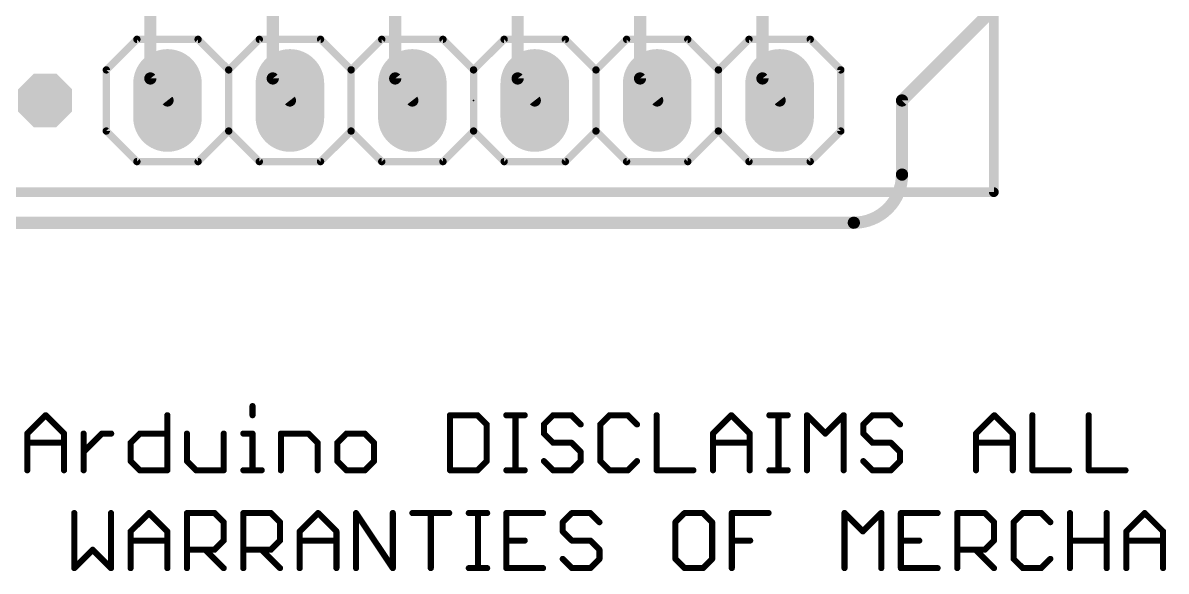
# Model space of a CAD drawing. Extents: x -20 to 130, y -23 to 56.
# Drawn here: x 47.8 to 71.52, y -7.24 to 4.15 of the extents above; entities that cross this region are included whole.
import ezdxf

# ---------------------------------------------------------------- set-up
doc = ezdxf.new("R2010")
doc.units = 0
for name, color, linetype in [('1', 22, 'CONTINUOUS'), ('16', 175, 'CONTINUOUS'), ('17', 82, 'CONTINUOUS'), ('18', 2, 'CONTINUOUS'), ('20', 7, 'CONTINUOUS'), ('21', 253, 'CONTINUOUS'), ('23', 7, 'CONTINUOUS')]:
    doc.layers.add(name, color=color, linetype=linetype)

# ---------------------------------------------------------------- blocks, each defined once
blk = doc.blocks.new('LONGP50')
at = {"const_width": 1}
blk.add_lwpolyline([(-0.25, 0), (0.25, 0)], dxfattribs=at)
at = {"const_width": 0.5}
for points in [[(-0.25, 0.25, 1), (-0.25, -0.25)], [(0.25, -0.25, 1), (0.25, 0.25)]]:
    blk.add_lwpolyline(points, format="xyb", dxfattribs=at)
blk = doc.blocks.new('OCTAGONV')
at = {"const_width": 0.5}
blk.add_lwpolyline([(-0.25, -0.1036), (-0.25, 0.1036), (-0.1036, 0.25), (0.1036, 0.25), (0.25, 0.1036), (0.25, -0.1036), (0.1036, -0.25), (-0.1036, -0.25), (-0.25, -0.1036), (-0.25, 0.1036)], dxfattribs=at)

msp = doc.modelspace()

# ---------------------------------------------------------------- linework, layer by layer
at = {"layer": '1'}
for points, const_width in [([(67.945, 52.705), (67.945, 0.635)], 0.2032), ([(50.4444, 2.9972), (50.4444, 12.1666)], 0.254), ([(52.9844, 2.9972), (52.9844, 12.1666)], 0.254), ([(55.5244, 2.9972), (55.5244, 12.1666)], 0.254), ([(58.0644, 2.9972), (58.0644, 12.1666)], 0.254), ([(60.6044, 12.1666), (60.6044, 2.9972)], 0.254), ([(63.1444, 6.4516), (63.1444, 2.9972)], 0.254), ([(50.4444, 2.9972), (50.8, 2.54)], 0.254), ([(52.9844, 2.9972), (53.34, 2.54)], 0.254), ([(55.5244, 2.9972), (55.88, 2.54)], 0.254), ([(58.0644, 2.9972), (58.42, 2.54)], 0.254), ([(60.6044, 2.9972), (60.96, 2.54)], 0.254), ([(63.1444, 2.9972), (63.5, 2.54)], 0.254), ([(67.945, 0.635), (0.635, 0.635)], 0.2032), ([(52.5638, -3.8089), (52.5638, -3.9995)], 0.127), ([(47.8904, -4.3809), (48.2717, -3.9995)], 0.127), ([(48.2717, -3.9995), (48.6531, -4.3809)], 0.127), ([(50.797, -3.9995), (50.797, -5.1435)], 0.127), ([(56.6609, -3.9995), (56.6609, -5.1435)], 0.127), ([(57.2329, -3.9995), (56.6609, -3.9995)], 0.127), ([(57.4235, -4.1902), (57.2329, -3.9995)], 0.127), ([(57.8303, -3.9995), (58.2116, -3.9995)], 0.127), ([(58.0209, -5.1435), (58.0209, -3.9995)], 0.127), ([(58.8005, -3.9995), (58.6099, -4.1902)], 0.127), ([(59.1819, -3.9995), (58.8005, -3.9995)], 0.127), ([(59.3725, -4.1902), (59.1819, -3.9995)], 0.127), ([(59.9699, -3.9995), (59.7793, -4.1902)], 0.127), ([(60.3513, -3.9995), (59.9699, -3.9995)], 0.127), ([(60.5419, -4.1902), (60.3513, -3.9995)], 0.127), ([(60.9487, -3.9995), (60.9487, -5.1435)], 0.127), ([(62.1181, -4.3809), (62.4994, -3.9995)], 0.127), ([(62.4994, -3.9995), (62.8807, -4.3809)], 0.127), ([(63.2875, -3.9995), (63.6688, -3.9995)], 0.127), ([(63.4781, -5.1435), (63.4781, -3.9995)], 0.127), ([(64.0671, -5.1435), (64.0671, -3.9995)], 0.127), ([(64.0671, -3.9995), (64.4484, -4.3809)], 0.127), ([(64.4484, -4.3809), (64.8297, -3.9995)], 0.127), ([(64.8297, -3.9995), (64.8297, -5.1435)], 0.127), ([(65.4271, -3.9995), (65.2365, -4.1902)], 0.127), ([(65.8084, -3.9995), (65.4271, -3.9995)], 0.127), ([(65.9991, -4.1902), (65.8084, -3.9995)], 0.127), ([(67.5753, -4.3809), (67.9566, -3.9995)], 0.127), ([(67.9566, -3.9995), (68.3379, -4.3809)], 0.127), ([(68.7447, -3.9995), (68.7447, -5.1435)], 0.127), ([(69.914, -3.9995), (69.914, -5.1435)], 0.127), ([(57.4235, -4.9528), (57.4235, -4.1902)], 0.127), ([(58.6099, -4.1902), (58.6099, -4.3809)], 0.127), ([(59.7793, -4.1902), (59.7793, -4.9528)], 0.127), ([(65.2365, -4.1902), (65.2365, -4.3809)], 0.127), ([(47.8904, -5.1435), (47.8904, -4.3809)], 0.127), ([(48.6531, -4.3809), (48.6531, -5.1435)], 0.127), ([(49.0598, -5.1435), (49.0598, -4.3809)], 0.127), ([(49.0598, -4.7622), (49.4411, -4.3809)], 0.127), ([(49.4411, -4.3809), (49.6318, -4.3809)], 0.127), ([(50.0343, -4.5715), (50.225, -4.3809)], 0.127), ([(50.225, -4.3809), (50.797, -4.3809)], 0.127), ([(51.2037, -4.3809), (51.2037, -4.9528)], 0.127), ([(51.9664, -5.1435), (51.9664, -4.3809)], 0.127), ([(52.3731, -4.3809), (52.5638, -4.3809)], 0.127), ([(52.5638, -4.3809), (52.5638, -5.1435)], 0.127), ([(53.1527, -5.1435), (53.1527, -4.3809)], 0.127), ([(53.1527, -4.3809), (53.7247, -4.3809)], 0.127), ([(53.7247, -4.3809), (53.9153, -4.5715)], 0.127), ([(54.5128, -4.3809), (54.3221, -4.5715)], 0.127), ([(54.8941, -4.3809), (54.5128, -4.3809)], 0.127), ([(55.0847, -4.5715), (54.8941, -4.3809)], 0.127), ([(58.6099, -4.3809), (58.8005, -4.5715)], 0.127), ([(62.1181, -5.1435), (62.1181, -4.3809)], 0.127), ([(62.8807, -4.3809), (62.8807, -5.1435)], 0.127), ([(65.2365, -4.3809), (65.4271, -4.5715)], 0.127), ([(67.5753, -5.1435), (67.5753, -4.3809)], 0.127), ([(68.3379, -4.3809), (68.3379, -5.1435)], 0.127), ([(47.8904, -4.5715), (48.6531, -4.5715)], 0.127), ([(50.0343, -4.9528), (50.0343, -4.5715)], 0.127), ([(53.9153, -4.5715), (53.9153, -5.1435)], 0.127), ([(54.3221, -4.5715), (54.3221, -4.9528)], 0.127), ([(55.0847, -4.9528), (55.0847, -4.5715)], 0.127), ([(58.8005, -4.5715), (59.1819, -4.5715)], 0.127), ([(59.1819, -4.5715), (59.3725, -4.7622)], 0.127), ([(59.3725, -4.7622), (59.3725, -4.9528)], 0.127), ([(62.1181, -4.5715), (62.8807, -4.5715)], 0.127), ([(65.4271, -4.5715), (65.8084, -4.5715)], 0.127), ([(65.8084, -4.5715), (65.9991, -4.7622)], 0.127), ([(65.9991, -4.7622), (65.9991, -4.9528)], 0.127), ([(67.5753, -4.5715), (68.3379, -4.5715)], 0.127), ([(50.225, -5.1435), (50.0343, -4.9528)], 0.127), ([(51.2037, -4.9528), (51.3944, -5.1435)], 0.127), ([(54.3221, -4.9528), (54.5128, -5.1435)], 0.127), ([(54.8941, -5.1435), (55.0847, -4.9528)], 0.127), ([(57.2329, -5.1435), (57.4235, -4.9528)], 0.127), ([(58.8005, -5.1435), (58.6099, -4.9528)], 0.127), ([(59.3725, -4.9528), (59.1819, -5.1435)], 0.127), ([(59.7793, -4.9528), (59.9699, -5.1435)], 0.127), ([(60.3513, -5.1435), (60.5419, -4.9528)], 0.127), ([(65.4271, -5.1435), (65.2365, -4.9528)], 0.127), ([(65.9991, -4.9528), (65.8084, -5.1435)], 0.127), ([(50.797, -5.1435), (50.225, -5.1435)], 0.127), ([(51.3944, -5.1435), (51.9664, -5.1435)], 0.127), ([(52.3731, -5.1435), (52.7544, -5.1435)], 0.127), ([(54.5128, -5.1435), (54.8941, -5.1435)], 0.127), ([(56.6609, -5.1435), (57.2329, -5.1435)], 0.127), ([(57.8303, -5.1435), (58.2116, -5.1435)], 0.127), ([(59.1819, -5.1435), (58.8005, -5.1435)], 0.127), ([(59.9699, -5.1435), (60.3513, -5.1435)], 0.127), ([(60.9487, -5.1435), (61.7113, -5.1435)], 0.127), ([(63.2875, -5.1435), (63.6688, -5.1435)], 0.127), ([(65.8084, -5.1435), (65.4271, -5.1435)], 0.127), ([(68.7447, -5.1435), (69.5073, -5.1435)], 0.127), ([(69.914, -5.1435), (70.6767, -5.1435)], 0.127), ([(48.8649, -6.0315), (48.8649, -7.1755)], 0.127), ([(49.6276, -7.1755), (49.6276, -6.0315)], 0.127), ([(50.0343, -6.4129), (50.4156, -6.0315)], 0.127), ([(50.4156, -6.0315), (50.797, -6.4129)], 0.127), ([(51.2037, -7.1755), (51.2037, -6.0315)], 0.127), ([(51.2037, -6.0315), (51.7757, -6.0315)], 0.127), ([(51.7757, -6.0315), (51.9664, -6.2222)], 0.127), ([(51.9664, -6.2222), (51.9664, -6.6035)], 0.127), ([(52.3731, -7.1755), (52.3731, -6.0315)], 0.127), ([(52.3731, -6.0315), (52.9451, -6.0315)], 0.127), ([(52.9451, -6.0315), (53.1357, -6.2222)], 0.127), ([(53.1357, -6.2222), (53.1357, -6.6035)], 0.127), ([(53.5425, -6.4129), (53.9238, -6.0315)], 0.127), ([(53.9238, -6.0315), (54.3051, -6.4129)], 0.127), ([(54.7119, -7.1755), (54.7119, -6.0315)], 0.127), ([(54.7119, -6.0315), (55.4745, -7.1755)], 0.127), ([(55.4745, -7.1755), (55.4745, -6.0315)], 0.127), ([(55.8813, -6.0315), (56.6439, -6.0315)], 0.127), ([(56.2626, -7.1755), (56.2626, -6.0315)], 0.127), ([(57.0507, -6.0315), (57.432, -6.0315)], 0.127), ([(57.2413, -7.1755), (57.2413, -6.0315)], 0.127), ([(58.5929, -6.0315), (57.8303, -6.0315)], 0.127), ([(57.8303, -6.0315), (57.8303, -7.1755)], 0.127), ([(59.1903, -6.0315), (58.9997, -6.2222)], 0.127), ([(58.9997, -6.2222), (58.9997, -6.4129)], 0.127), ([(59.5717, -6.0315), (59.1903, -6.0315)], 0.127), ([(59.7623, -6.2222), (59.5717, -6.0315)], 0.127), ([(61.5291, -6.0315), (61.3385, -6.2222)], 0.127), ([(61.3385, -6.2222), (61.3385, -6.9848)], 0.127), ([(61.9105, -6.0315), (61.5291, -6.0315)], 0.127), ([(62.1011, -6.2222), (61.9105, -6.0315)], 0.127), ([(62.1011, -6.9848), (62.1011, -6.2222)], 0.127), ([(62.5079, -7.1755), (62.5079, -6.0315)], 0.127), ([(62.5079, -6.0315), (63.2705, -6.0315)], 0.127), ([(64.8467, -7.1755), (64.8467, -6.0315)], 0.127), ([(64.8467, -6.0315), (65.228, -6.4129)], 0.127), ([(65.228, -6.4129), (65.6093, -6.0315)], 0.127), ([(65.6093, -6.0315), (65.6093, -7.1755)], 0.127), ([(66.7787, -6.0315), (66.0161, -6.0315)], 0.127), ([(66.0161, -6.0315), (66.0161, -7.1755)], 0.127), ([(67.1855, -7.1755), (67.1855, -6.0315)], 0.127), ([(67.1855, -6.0315), (67.7574, -6.0315)], 0.127), ([(67.7574, -6.0315), (67.9481, -6.2222)], 0.127), ([(67.9481, -6.2222), (67.9481, -6.6035)], 0.127), ([(68.5455, -6.0315), (68.3549, -6.2222)], 0.127), ([(68.3549, -6.2222), (68.3549, -6.9848)], 0.127), ([(68.9268, -6.0315), (68.5455, -6.0315)], 0.127), ([(69.1175, -6.2222), (68.9268, -6.0315)], 0.127), ([(69.5243, -7.1755), (69.5243, -6.0315)], 0.127), ([(70.2869, -6.0315), (70.2869, -7.1755)], 0.127), ([(70.6936, -6.4129), (71.075, -6.0315)], 0.127), ([(71.075, -6.0315), (71.4563, -6.4129)], 0.127), ([(50.0343, -7.1755), (50.0343, -6.4129)], 0.127), ([(50.797, -6.4129), (50.797, -7.1755)], 0.127), ([(53.5425, -7.1755), (53.5425, -6.4129)], 0.127), ([(54.3051, -6.4129), (54.3051, -7.1755)], 0.127), ([(58.9997, -6.4129), (59.1903, -6.6035)], 0.127), ([(70.6936, -7.1755), (70.6936, -6.4129)], 0.127), ([(71.4563, -6.4129), (71.4563, -7.1755)], 0.127), ([(50.0343, -6.6035), (50.797, -6.6035)], 0.127), ([(51.9664, -6.6035), (51.7757, -6.7942)], 0.127), ([(53.1357, -6.6035), (52.9451, -6.7942)], 0.127), ([(53.5425, -6.6035), (54.3051, -6.6035)], 0.127), ([(57.8303, -6.6035), (58.2116, -6.6035)], 0.127), ([(59.1903, -6.6035), (59.5717, -6.6035)], 0.127), ([(59.5717, -6.6035), (59.7623, -6.7942)], 0.127), ([(62.5079, -6.6035), (62.8892, -6.6035)], 0.127), ([(66.0161, -6.6035), (66.3974, -6.6035)], 0.127), ([(67.9481, -6.6035), (67.7574, -6.7942)], 0.127), ([(69.5243, -6.6035), (70.2869, -6.6035)], 0.127), ([(70.6936, -6.6035), (71.4563, -6.6035)], 0.127), ([(48.8649, -7.1755), (49.2462, -6.7942)], 0.127), ([(49.2462, -6.7942), (49.6276, -7.1755)], 0.127), ([(51.7757, -6.7942), (51.2037, -6.7942)], 0.127), ([(51.585, -6.7942), (51.9664, -7.1755)], 0.127), ([(52.9451, -6.7942), (52.3731, -6.7942)], 0.127), ([(52.7544, -6.7942), (53.1357, -7.1755)], 0.127), ([(59.7623, -6.7942), (59.7623, -6.9848)], 0.127), ([(67.7574, -6.7942), (67.1855, -6.7942)], 0.127), ([(67.5668, -6.7942), (67.9481, -7.1755)], 0.127), ([(57.0507, -7.1755), (57.432, -7.1755)], 0.127), ([(57.8303, -7.1755), (58.5929, -7.1755)], 0.127), ([(59.1903, -7.1755), (58.9997, -6.9848)], 0.127), ([(59.5717, -7.1755), (59.1903, -7.1755)], 0.127), ([(59.7623, -6.9848), (59.5717, -7.1755)], 0.127), ([(61.3385, -6.9848), (61.5291, -7.1755)], 0.127), ([(61.5291, -7.1755), (61.9105, -7.1755)], 0.127), ([(61.9105, -7.1755), (62.1011, -6.9848)], 0.127), ([(66.0161, -7.1755), (66.7787, -7.1755)], 0.127), ([(68.3549, -6.9848), (68.5455, -7.1755)], 0.127), ([(68.5455, -7.1755), (68.9268, -7.1755)], 0.127), ([(68.9268, -7.1755), (69.1175, -6.9848)], 0.127)]:
    msp.add_lwpolyline(points, dxfattribs=dict(at, const_width=const_width))
for points, const_width in [([(50.4945, 3.0362, 1), (50.3943, 2.9582)], 0.127), ([(53.0345, 3.0362, 1), (52.9343, 2.9582)], 0.127), ([(55.5745, 3.0362, 1), (55.4743, 2.9582)], 0.127), ([(58.1145, 3.0362, 1), (58.0143, 2.9582)], 0.127), ([(60.6545, 3.0362, 1), (60.5543, 2.9582)], 0.127), ([(63.1945, 3.0362, 1), (63.0943, 2.9582)], 0.127), ([(50.3809, 2.9972, 1), (50.5079, 2.9972)], 0.127), ([(52.9209, 2.9972, 1), (53.0479, 2.9972)], 0.127), ([(55.4609, 2.9972, 1), (55.5879, 2.9972)], 0.127), ([(58.0009, 2.9972, 1), (58.1279, 2.9972)], 0.127), ([(60.5409, 2.9972, 1), (60.6679, 2.9972)], 0.127), ([(63.0809, 2.9972, 1), (63.2079, 2.9972)], 0.127), ([(50.7499, 2.501, 1), (50.8501, 2.579)], 0.127), ([(53.2899, 2.501, 1), (53.3901, 2.579)], 0.127), ([(55.8299, 2.501, 1), (55.9301, 2.579)], 0.127), ([(58.3699, 2.501, 1), (58.4701, 2.579)], 0.127), ([(60.9099, 2.501, 1), (61.0101, 2.579)], 0.127), ([(63.4499, 2.501, 1), (63.5501, 2.579)], 0.127), ([(67.945, 0.5842, 1), (67.945, 0.6858)], 0.1016), ([(67.8942, 0.635, 1), (67.9958, 0.635)], 0.1016), ([(52.5955, -3.8089, 1), (52.532, -3.8089)], 0.0635), ([(48.2942, -3.9771, 1), (48.2493, -4.022)], 0.0635), ([(48.2942, -4.022, 1), (48.2493, -3.9771)], 0.0635), ([(50.8287, -3.9995, 1), (50.7652, -3.9995)], 0.0635), ([(52.532, -3.9995, 1), (52.5955, -3.9995)], 0.0635), ([(56.6926, -3.9995, 1), (56.6291, -3.9995)], 0.0635), ([(56.6609, -3.9678, 1), (56.6609, -4.0313)], 0.0635), ([(57.2553, -3.9771, 1), (57.2104, -4.022)], 0.0635), ([(57.2329, -4.0313, 1), (57.2329, -3.9678)], 0.0635), ([(57.8303, -3.9678, 1), (57.8303, -4.0313)], 0.0635), ([(58.0527, -3.9995, 1), (57.9892, -3.9995)], 0.0635), ([(58.2116, -4.0313, 1), (58.2116, -3.9678)], 0.0635), ([(58.8005, -3.9678, 1), (58.8005, -4.0313)], 0.0635), ([(58.823, -4.022, 1), (58.7781, -3.9771)], 0.0635), ([(59.2043, -3.9771, 1), (59.1594, -4.022)], 0.0635), ([(59.1819, -4.0313, 1), (59.1819, -3.9678)], 0.0635), ([(59.9699, -3.9678, 1), (59.9699, -4.0313)], 0.0635), ([(59.9924, -4.022, 1), (59.9475, -3.9771)], 0.0635), ([(60.3737, -3.9771, 1), (60.3288, -4.022)], 0.0635), ([(60.3513, -4.0313, 1), (60.3513, -3.9678)], 0.0635), ([(60.9804, -3.9995, 1), (60.9169, -3.9995)], 0.0635), ([(62.5218, -3.9771, 1), (62.4769, -4.022)], 0.0635), ([(62.5218, -4.022, 1), (62.4769, -3.9771)], 0.0635), ([(63.2875, -3.9678, 1), (63.2875, -4.0313)], 0.0635), ([(63.5099, -3.9995, 1), (63.4464, -3.9995)], 0.0635), ([(63.6688, -4.0313, 1), (63.6688, -3.9678)], 0.0635), ([(64.0988, -3.9995, 1), (64.0353, -3.9995)], 0.0635), ([(64.0895, -3.9771, 1), (64.0446, -4.022)], 0.0635), ([(64.8615, -3.9995, 1), (64.798, -3.9995)], 0.0635), ([(64.8522, -4.022, 1), (64.8073, -3.9771)], 0.0635), ([(65.4271, -3.9678, 1), (65.4271, -4.0313)], 0.0635), ([(65.4496, -4.022, 1), (65.4047, -3.9771)], 0.0635), ([(65.8309, -3.9771, 1), (65.786, -4.022)], 0.0635), ([(65.8084, -4.0313, 1), (65.8084, -3.9678)], 0.0635), ([(67.979, -3.9771, 1), (67.9341, -4.022)], 0.0635), ([(67.979, -4.022, 1), (67.9341, -3.9771)], 0.0635), ([(68.7764, -3.9995, 1), (68.7129, -3.9995)], 0.0635), ([(69.9458, -3.9995, 1), (69.8823, -3.9995)], 0.0635), ([(57.4553, -4.1902, 1), (57.3918, -4.1902)], 0.0635), ([(57.4011, -4.2126, 1), (57.446, -4.1677)], 0.0635), ([(58.6416, -4.1902, 1), (58.5781, -4.1902)], 0.0635), ([(58.5874, -4.1677, 1), (58.6323, -4.2126)], 0.0635), ([(59.3501, -4.2126, 1), (59.395, -4.1677)], 0.0635), ([(59.811, -4.1902, 1), (59.7475, -4.1902)], 0.0635), ([(59.7568, -4.1677, 1), (59.8017, -4.2126)], 0.0635), ([(60.5195, -4.2126, 1), (60.5644, -4.1677)], 0.0635), ([(65.2682, -4.1902, 1), (65.2047, -4.1902)], 0.0635), ([(65.214, -4.1677, 1), (65.2589, -4.2126)], 0.0635), ([(65.9767, -4.2126, 1), (66.0216, -4.1677)], 0.0635), ([(47.9222, -4.3809, 1), (47.8587, -4.3809)], 0.0635), ([(47.868, -4.3584, 1), (47.9129, -4.4033)], 0.0635), ([(48.6848, -4.3809, 1), (48.6213, -4.3809)], 0.0635), ([(48.6306, -4.4033, 1), (48.6755, -4.3584)], 0.0635), ([(49.0916, -4.3809, 1), (49.0281, -4.3809)], 0.0635), ([(49.4411, -4.3491, 1), (49.4411, -4.4126)], 0.0635), ([(49.4636, -4.4033, 1), (49.4187, -4.3584)], 0.0635), ([(49.6318, -4.4126, 1), (49.6318, -4.3491)], 0.0635), ([(50.225, -4.3491, 1), (50.225, -4.4126)], 0.0635), ([(50.2474, -4.4033, 1), (50.2025, -4.3584)], 0.0635), ([(50.797, -4.4126, 1), (50.797, -4.3491)], 0.0635), ([(51.2355, -4.3809, 1), (51.172, -4.3809)], 0.0635), ([(51.9981, -4.3809, 1), (51.9346, -4.3809)], 0.0635), ([(52.3731, -4.3491, 1), (52.3731, -4.4126)], 0.0635), ([(52.5955, -4.3809, 1), (52.532, -4.3809)], 0.0635), ([(52.5638, -4.4126, 1), (52.5638, -4.3491)], 0.0635), ([(53.1844, -4.3809, 1), (53.1209, -4.3809)], 0.0635), ([(53.1527, -4.3491, 1), (53.1527, -4.4126)], 0.0635), ([(53.7471, -4.3584, 1), (53.7022, -4.4033)], 0.0635), ([(53.7247, -4.4126, 1), (53.7247, -4.3491)], 0.0635), ([(54.5128, -4.3491, 1), (54.5128, -4.4126)], 0.0635), ([(54.5352, -4.4033, 1), (54.4903, -4.3584)], 0.0635), ([(54.9165, -4.3584, 1), (54.8716, -4.4033)], 0.0635), ([(54.8941, -4.4126, 1), (54.8941, -4.3491)], 0.0635), ([(58.5781, -4.3809, 1), (58.6416, -4.3809)], 0.0635), ([(58.6323, -4.3584, 1), (58.5874, -4.4033)], 0.0635), ([(62.1498, -4.3809, 1), (62.0863, -4.3809)], 0.0635), ([(62.0956, -4.3584, 1), (62.1405, -4.4033)], 0.0635), ([(62.9125, -4.3809, 1), (62.849, -4.3809)], 0.0635), ([(62.8583, -4.4033, 1), (62.9032, -4.3584)], 0.0635), ([(64.4259, -4.3584, 1), (64.4708, -4.4033)], 0.0635), ([(64.4259, -4.4033, 1), (64.4708, -4.3584)], 0.0635), ([(65.2589, -4.3584, 1), (65.214, -4.4033)], 0.0635), ([(65.2047, -4.3809, 1), (65.2682, -4.3809)], 0.0635), ([(67.607, -4.3809, 1), (67.5435, -4.3809)], 0.0635), ([(67.5528, -4.3584, 1), (67.5977, -4.4033)], 0.0635), ([(68.3697, -4.3809, 1), (68.3062, -4.3809)], 0.0635), ([(68.3155, -4.4033, 1), (68.3604, -4.3584)], 0.0635), ([(47.8904, -4.5398, 1), (47.8904, -4.6033)], 0.0635), ([(48.6531, -4.6033, 1), (48.6531, -4.5398)], 0.0635), ([(49.0374, -4.7397, 1), (49.0823, -4.7846)], 0.0635), ([(50.0661, -4.5715, 1), (50.0026, -4.5715)], 0.0635), ([(50.0119, -4.5491, 1), (50.0568, -4.594)], 0.0635), ([(53.9471, -4.5715, 1), (53.8836, -4.5715)], 0.0635), ([(53.8929, -4.594, 1), (53.9378, -4.5491)], 0.0635), ([(54.3538, -4.5715, 1), (54.2903, -4.5715)], 0.0635), ([(54.2996, -4.5491, 1), (54.3445, -4.594)], 0.0635), ([(55.1165, -4.5715, 1), (55.053, -4.5715)], 0.0635), ([(55.0623, -4.594, 1), (55.1072, -4.5491)], 0.0635), ([(58.8005, -4.5398, 1), (58.8005, -4.6033)], 0.0635), ([(58.7781, -4.594, 1), (58.823, -4.5491)], 0.0635), ([(59.2043, -4.5491, 1), (59.1594, -4.594)], 0.0635), ([(59.1819, -4.6033, 1), (59.1819, -4.5398)], 0.0635), ([(59.4043, -4.7622, 1), (59.3408, -4.7622)], 0.0635), ([(59.3501, -4.7846, 1), (59.395, -4.7397)], 0.0635), ([(62.1181, -4.5398, 1), (62.1181, -4.6033)], 0.0635), ([(62.8807, -4.6033, 1), (62.8807, -4.5398)], 0.0635), ([(65.4271, -4.5398, 1), (65.4271, -4.6033)], 0.0635), ([(65.4047, -4.594, 1), (65.4496, -4.5491)], 0.0635), ([(65.8309, -4.5491, 1), (65.786, -4.594)], 0.0635), ([(65.8084, -4.6033, 1), (65.8084, -4.5398)], 0.0635), ([(66.0309, -4.7622, 1), (65.9674, -4.7622)], 0.0635), ([(65.9767, -4.7846, 1), (66.0216, -4.7397)], 0.0635), ([(67.5753, -4.5398, 1), (67.5753, -4.6033)], 0.0635), ([(68.3379, -4.6033, 1), (68.3379, -4.5398)], 0.0635), ([(50.0026, -4.9528, 1), (50.0661, -4.9528)], 0.0635), ([(50.0568, -4.9304, 1), (50.0119, -4.9753)], 0.0635), ([(51.2262, -4.9304, 1), (51.1812, -4.9753)], 0.0635), ([(51.172, -4.9528, 1), (51.2355, -4.9528)], 0.0635), ([(54.2903, -4.9528, 1), (54.3538, -4.9528)], 0.0635), ([(54.3445, -4.9304, 1), (54.2996, -4.9753)], 0.0635), ([(55.053, -4.9528, 1), (55.1165, -4.9528)], 0.0635), ([(55.1072, -4.9753, 1), (55.0623, -4.9304)], 0.0635), ([(57.3918, -4.9528, 1), (57.4553, -4.9528)], 0.0635), ([(57.446, -4.9753, 1), (57.4011, -4.9304)], 0.0635), ([(58.6323, -4.9304, 1), (58.5874, -4.9753)], 0.0635), ([(59.3408, -4.9528, 1), (59.4043, -4.9528)], 0.0635), ([(59.395, -4.9753, 1), (59.3501, -4.9304)], 0.0635), ([(59.7475, -4.9528, 1), (59.811, -4.9528)], 0.0635), ([(59.8017, -4.9304, 1), (59.7568, -4.9753)], 0.0635), ([(60.5644, -4.9753, 1), (60.5195, -4.9304)], 0.0635), ([(65.2589, -4.9304, 1), (65.214, -4.9753)], 0.0635), ([(65.9674, -4.9528, 1), (66.0309, -4.9528)], 0.0635), ([(66.0216, -4.9753, 1), (65.9767, -4.9304)], 0.0635), ([(47.8587, -5.1435, 1), (47.9222, -5.1435)], 0.0635), ([(48.6213, -5.1435, 1), (48.6848, -5.1435)], 0.0635), ([(49.0281, -5.1435, 1), (49.0916, -5.1435)], 0.0635), ([(50.225, -5.1118, 1), (50.225, -5.1753)], 0.0635), ([(50.2025, -5.166, 1), (50.2474, -5.121)], 0.0635), ([(50.7652, -5.1435, 1), (50.8287, -5.1435)], 0.0635), ([(50.797, -5.1753, 1), (50.797, -5.1118)], 0.0635), ([(51.3944, -5.1118, 1), (51.3944, -5.1753)], 0.0635), ([(51.3719, -5.166, 1), (51.4168, -5.121)], 0.0635), ([(51.9346, -5.1435, 1), (51.9981, -5.1435)], 0.0635), ([(51.9664, -5.1753, 1), (51.9664, -5.1118)], 0.0635), ([(52.3731, -5.1118, 1), (52.3731, -5.1753)], 0.0635), ([(52.532, -5.1435, 1), (52.5955, -5.1435)], 0.0635), ([(52.7544, -5.1753, 1), (52.7544, -5.1118)], 0.0635), ([(53.1209, -5.1435, 1), (53.1844, -5.1435)], 0.0635), ([(53.8836, -5.1435, 1), (53.9471, -5.1435)], 0.0635), ([(54.5128, -5.1118, 1), (54.5128, -5.1753)], 0.0635), ([(54.4903, -5.166, 1), (54.5352, -5.121)], 0.0635), ([(54.8716, -5.121, 1), (54.9165, -5.166)], 0.0635), ([(54.8941, -5.1753, 1), (54.8941, -5.1118)], 0.0635), ([(56.6291, -5.1435, 1), (56.6926, -5.1435)], 0.0635), ([(56.6609, -5.1118, 1), (56.6609, -5.1753)], 0.0635), ([(57.2104, -5.121, 1), (57.2553, -5.166)], 0.0635), ([(57.2329, -5.1753, 1), (57.2329, -5.1118)], 0.0635), ([(57.8303, -5.1118, 1), (57.8303, -5.1753)], 0.0635), ([(57.9892, -5.1435, 1), (58.0527, -5.1435)], 0.0635), ([(58.2116, -5.1753, 1), (58.2116, -5.1118)], 0.0635), ([(58.8005, -5.1118, 1), (58.8005, -5.1753)], 0.0635), ([(58.7781, -5.166, 1), (58.823, -5.121)], 0.0635), ([(59.1594, -5.121, 1), (59.2043, -5.166)], 0.0635), ([(59.1819, -5.1753, 1), (59.1819, -5.1118)], 0.0635), ([(59.9699, -5.1118, 1), (59.9699, -5.1753)], 0.0635), ([(59.9475, -5.166, 1), (59.9924, -5.121)], 0.0635), ([(60.3288, -5.121, 1), (60.3737, -5.166)], 0.0635), ([(60.3513, -5.1753, 1), (60.3513, -5.1118)], 0.0635), ([(60.9169, -5.1435, 1), (60.9804, -5.1435)], 0.0635), ([(60.9487, -5.1118, 1), (60.9487, -5.1753)], 0.0635), ([(61.7113, -5.1753, 1), (61.7113, -5.1118)], 0.0635), ([(62.0863, -5.1435, 1), (62.1498, -5.1435)], 0.0635), ([(62.849, -5.1435, 1), (62.9125, -5.1435)], 0.0635), ([(63.2875, -5.1118, 1), (63.2875, -5.1753)], 0.0635), ([(63.4464, -5.1435, 1), (63.5099, -5.1435)], 0.0635), ([(63.6688, -5.1753, 1), (63.6688, -5.1118)], 0.0635), ([(64.0353, -5.1435, 1), (64.0988, -5.1435)], 0.0635), ([(64.798, -5.1435, 1), (64.8615, -5.1435)], 0.0635), ([(65.4271, -5.1118, 1), (65.4271, -5.1753)], 0.0635), ([(65.4047, -5.166, 1), (65.4496, -5.121)], 0.0635), ([(65.786, -5.121, 1), (65.8309, -5.166)], 0.0635), ([(65.8084, -5.1753, 1), (65.8084, -5.1118)], 0.0635), ([(67.5435, -5.1435, 1), (67.607, -5.1435)], 0.0635), ([(68.3062, -5.1435, 1), (68.3697, -5.1435)], 0.0635), ([(68.7447, -5.1118, 1), (68.7447, -5.1753)], 0.0635), ([(68.7129, -5.1435, 1), (68.7764, -5.1435)], 0.0635), ([(69.5073, -5.1753, 1), (69.5073, -5.1118)], 0.0635), ([(69.914, -5.1118, 1), (69.914, -5.1753)], 0.0635), ([(69.8823, -5.1435, 1), (69.9458, -5.1435)], 0.0635), ([(70.6767, -5.1753, 1), (70.6767, -5.1118)], 0.0635), ([(48.8967, -6.0315, 1), (48.8332, -6.0315)], 0.0635), ([(49.6593, -6.0315, 1), (49.5958, -6.0315)], 0.0635), ([(50.4381, -6.0091, 1), (50.3932, -6.054)], 0.0635), ([(50.4381, -6.054, 1), (50.3932, -6.0091)], 0.0635), ([(51.2355, -6.0315, 1), (51.172, -6.0315)], 0.0635), ([(51.2037, -5.9998, 1), (51.2037, -6.0633)], 0.0635), ([(51.7981, -6.0091, 1), (51.7532, -6.054)], 0.0635), ([(51.7757, -6.0633, 1), (51.7757, -5.9998)], 0.0635), ([(51.9981, -6.2222, 1), (51.9346, -6.2222)], 0.0635), ([(52.4048, -6.0315, 1), (52.3413, -6.0315)], 0.0635), ([(52.3731, -5.9998, 1), (52.3731, -6.0633)], 0.0635), ([(52.9675, -6.0091, 1), (52.9226, -6.054)], 0.0635), ([(52.9451, -6.0633, 1), (52.9451, -5.9998)], 0.0635), ([(53.1675, -6.2222, 1), (53.104, -6.2222)], 0.0635), ([(53.9463, -6.0091, 1), (53.9014, -6.054)], 0.0635), ([(53.9463, -6.054, 1), (53.9014, -6.0091)], 0.0635), ([(54.7436, -6.0315, 1), (54.6801, -6.0315)], 0.0635), ([(54.7383, -6.0139, 1), (54.6855, -6.0491)], 0.0635), ([(55.5063, -6.0315, 1), (55.4428, -6.0315)], 0.0635), ([(55.8813, -5.9998, 1), (55.8813, -6.0633)], 0.0635), ([(56.2944, -6.0315, 1), (56.2309, -6.0315)], 0.0635), ([(56.6439, -6.0633, 1), (56.6439, -5.9998)], 0.0635), ([(57.0507, -5.9998, 1), (57.0507, -6.0633)], 0.0635), ([(57.2731, -6.0315, 1), (57.2096, -6.0315)], 0.0635), ([(57.432, -6.0633, 1), (57.432, -5.9998)], 0.0635), ([(57.862, -6.0315, 1), (57.7985, -6.0315)], 0.0635), ([(57.8303, -5.9998, 1), (57.8303, -6.0633)], 0.0635), ([(58.5929, -6.0633, 1), (58.5929, -5.9998)], 0.0635), ([(59.0314, -6.2222, 1), (58.9679, -6.2222)], 0.0635), ([(59.1903, -5.9998, 1), (59.1903, -6.0633)], 0.0635), ([(59.2128, -6.054, 1), (59.1679, -6.0091)], 0.0635), ([(59.5941, -6.0091, 1), (59.5492, -6.054)], 0.0635), ([(59.5717, -6.0633, 1), (59.5717, -5.9998)], 0.0635), ([(61.3702, -6.2222, 1), (61.3067, -6.2222)], 0.0635), ([(61.5291, -5.9998, 1), (61.5291, -6.0633)], 0.0635), ([(61.5516, -6.054, 1), (61.5067, -6.0091)], 0.0635), ([(61.9329, -6.0091, 1), (61.888, -6.054)], 0.0635), ([(61.9105, -6.0633, 1), (61.9105, -5.9998)], 0.0635), ([(62.1329, -6.2222, 1), (62.0694, -6.2222)], 0.0635), ([(62.5396, -6.0315, 1), (62.4761, -6.0315)], 0.0635), ([(62.5079, -5.9998, 1), (62.5079, -6.0633)], 0.0635), ([(63.2705, -6.0633, 1), (63.2705, -5.9998)], 0.0635), ([(64.8784, -6.0315, 1), (64.8149, -6.0315)], 0.0635), ([(64.8691, -6.0091, 1), (64.8242, -6.054)], 0.0635), ([(65.6411, -6.0315, 1), (65.5776, -6.0315)], 0.0635), ([(65.6318, -6.054, 1), (65.5869, -6.0091)], 0.0635), ([(66.0161, -5.9998, 1), (66.0161, -6.0633)], 0.0635), ([(66.0478, -6.0315, 1), (65.9843, -6.0315)], 0.0635), ([(66.7787, -6.0633, 1), (66.7787, -5.9998)], 0.0635), ([(67.2172, -6.0315, 1), (67.1537, -6.0315)], 0.0635), ([(67.1855, -5.9998, 1), (67.1855, -6.0633)], 0.0635), ([(67.7799, -6.0091, 1), (67.735, -6.054)], 0.0635), ([(67.7574, -6.0633, 1), (67.7574, -5.9998)], 0.0635), ([(67.9799, -6.2222, 1), (67.9164, -6.2222)], 0.0635), ([(68.3866, -6.2222, 1), (68.3231, -6.2222)], 0.0635), ([(68.5455, -5.9998, 1), (68.5455, -6.0633)], 0.0635), ([(68.568, -6.054, 1), (68.5231, -6.0091)], 0.0635), ([(68.9493, -6.0091, 1), (68.9044, -6.054)], 0.0635), ([(68.9268, -6.0633, 1), (68.9268, -5.9998)], 0.0635), ([(69.556, -6.0315, 1), (69.4925, -6.0315)], 0.0635), ([(70.3187, -6.0315, 1), (70.2552, -6.0315)], 0.0635), ([(71.0974, -6.0091, 1), (71.0525, -6.054)], 0.0635), ([(71.0974, -6.054, 1), (71.0525, -6.0091)], 0.0635), ([(50.0661, -6.4129, 1), (50.0026, -6.4129)], 0.0635), ([(50.0119, -6.3904, 1), (50.0568, -6.4353)], 0.0635), ([(50.8287, -6.4129, 1), (50.7652, -6.4129)], 0.0635), ([(50.7745, -6.4353, 1), (50.8194, -6.3904)], 0.0635), ([(51.9439, -6.2446, 1), (51.9888, -6.1997)], 0.0635), ([(53.1133, -6.2446, 1), (53.1582, -6.1997)], 0.0635), ([(53.5742, -6.4129, 1), (53.5107, -6.4129)], 0.0635), ([(53.52, -6.3904, 1), (53.5649, -6.4353)], 0.0635), ([(54.3369, -6.4129, 1), (54.2734, -6.4129)], 0.0635), ([(54.2827, -6.4353, 1), (54.3276, -6.3904)], 0.0635), ([(58.9679, -6.4129, 1), (59.0314, -6.4129)], 0.0635), ([(58.9772, -6.1997, 1), (59.0221, -6.2446)], 0.0635), ([(59.0221, -6.3904, 1), (58.9772, -6.4353)], 0.0635), ([(59.7399, -6.2446, 1), (59.7848, -6.1997)], 0.0635), ([(61.316, -6.1997, 1), (61.3609, -6.2446)], 0.0635), ([(62.0787, -6.2446, 1), (62.1236, -6.1997)], 0.0635), ([(65.2055, -6.3904, 1), (65.2504, -6.4353)], 0.0635), ([(65.2055, -6.4353, 1), (65.2504, -6.3904)], 0.0635), ([(67.9257, -6.2446, 1), (67.9706, -6.1997)], 0.0635), ([(68.3324, -6.1997, 1), (68.3773, -6.2446)], 0.0635), ([(69.0951, -6.2446, 1), (69.14, -6.1997)], 0.0635), ([(70.7254, -6.4129, 1), (70.6619, -6.4129)], 0.0635), ([(70.6712, -6.3904, 1), (70.7161, -6.4353)], 0.0635), ([(71.488, -6.4129, 1), (71.4245, -6.4129)], 0.0635), ([(71.4338, -6.4353, 1), (71.4787, -6.3904)], 0.0635), ([(50.0343, -6.5718, 1), (50.0343, -6.6353)], 0.0635), ([(50.797, -6.6353, 1), (50.797, -6.5718)], 0.0635), ([(51.9346, -6.6035, 1), (51.9981, -6.6035)], 0.0635), ([(51.9888, -6.626, 1), (51.9439, -6.5811)], 0.0635), ([(53.104, -6.6035, 1), (53.1675, -6.6035)], 0.0635), ([(53.1582, -6.626, 1), (53.1133, -6.5811)], 0.0635), ([(53.5425, -6.5718, 1), (53.5425, -6.6353)], 0.0635), ([(54.3051, -6.6353, 1), (54.3051, -6.5718)], 0.0635), ([(57.8303, -6.5718, 1), (57.8303, -6.6353)], 0.0635), ([(58.2116, -6.6353, 1), (58.2116, -6.5718)], 0.0635), ([(59.1903, -6.5718, 1), (59.1903, -6.6353)], 0.0635), ([(59.1679, -6.626, 1), (59.2128, -6.5811)], 0.0635), ([(59.5941, -6.5811, 1), (59.5492, -6.626)], 0.0635), ([(59.5717, -6.6353, 1), (59.5717, -6.5718)], 0.0635), ([(62.5079, -6.5718, 1), (62.5079, -6.6353)], 0.0635), ([(62.8892, -6.6353, 1), (62.8892, -6.5718)], 0.0635), ([(66.0161, -6.5718, 1), (66.0161, -6.6353)], 0.0635), ([(66.3974, -6.6353, 1), (66.3974, -6.5718)], 0.0635), ([(67.9164, -6.6035, 1), (67.9799, -6.6035)], 0.0635), ([(67.9706, -6.626, 1), (67.9257, -6.5811)], 0.0635), ([(69.5243, -6.5718, 1), (69.5243, -6.6353)], 0.0635), ([(70.2869, -6.6353, 1), (70.2869, -6.5718)], 0.0635), ([(70.6936, -6.5718, 1), (70.6936, -6.6353)], 0.0635), ([(71.4563, -6.6353, 1), (71.4563, -6.5718)], 0.0635), ([(49.2687, -6.7717, 1), (49.2238, -6.8166)], 0.0635), ([(49.2687, -6.8166, 1), (49.2238, -6.7717)], 0.0635), ([(51.2037, -6.7624, 1), (51.2037, -6.8259)], 0.0635), ([(51.6075, -6.7717, 1), (51.5626, -6.8166)], 0.0635), ([(51.7532, -6.7717, 1), (51.7981, -6.8166)], 0.0635), ([(51.7757, -6.8259, 1), (51.7757, -6.7624)], 0.0635), ([(52.3731, -6.7624, 1), (52.3731, -6.8259)], 0.0635), ([(52.7769, -6.7717, 1), (52.732, -6.8166)], 0.0635), ([(52.9226, -6.7717, 1), (52.9675, -6.8166)], 0.0635), ([(52.9451, -6.8259, 1), (52.9451, -6.7624)], 0.0635), ([(59.7941, -6.7942, 1), (59.7306, -6.7942)], 0.0635), ([(59.7399, -6.8166, 1), (59.7848, -6.7717)], 0.0635), ([(67.1855, -6.7624, 1), (67.1855, -6.8259)], 0.0635), ([(67.5892, -6.7717, 1), (67.5443, -6.8166)], 0.0635), ([(67.735, -6.7717, 1), (67.7799, -6.8166)], 0.0635), ([(67.7574, -6.8259, 1), (67.7574, -6.7624)], 0.0635), ([(57.0507, -7.1438, 1), (57.0507, -7.2073)], 0.0635), ([(57.432, -7.2073, 1), (57.432, -7.1438)], 0.0635), ([(57.8303, -7.1438, 1), (57.8303, -7.2073)], 0.0635), ([(58.5929, -7.2073, 1), (58.5929, -7.1438)], 0.0635), ([(59.0221, -6.9624, 1), (58.9772, -7.0073)], 0.0635), ([(59.1903, -7.1438, 1), (59.1903, -7.2073)], 0.0635), ([(59.5717, -7.2073, 1), (59.5717, -7.1438)], 0.0635), ([(59.7306, -6.9848, 1), (59.7941, -6.9848)], 0.0635), ([(59.7848, -7.0073, 1), (59.7399, -6.9624)], 0.0635), ([(61.3067, -6.9848, 1), (61.3702, -6.9848)], 0.0635), ([(61.3609, -6.9624, 1), (61.316, -7.0073)], 0.0635), ([(61.5291, -7.1438, 1), (61.5291, -7.2073)], 0.0635), ([(61.9105, -7.2073, 1), (61.9105, -7.1438)], 0.0635), ([(62.0694, -6.9848, 1), (62.1329, -6.9848)], 0.0635), ([(62.1236, -7.0073, 1), (62.0787, -6.9624)], 0.0635), ([(66.0161, -7.1438, 1), (66.0161, -7.2073)], 0.0635), ([(66.7787, -7.2073, 1), (66.7787, -7.1438)], 0.0635), ([(68.3231, -6.9848, 1), (68.3866, -6.9848)], 0.0635), ([(68.3773, -6.9624, 1), (68.3324, -7.0073)], 0.0635), ([(68.5455, -7.1438, 1), (68.5455, -7.2073)], 0.0635), ([(68.9268, -7.2073, 1), (68.9268, -7.1438)], 0.0635), ([(69.14, -7.0073, 1), (69.0951, -6.9624)], 0.0635), ([(48.8425, -7.153, 1), (48.8874, -7.198)], 0.0635), ([(48.8332, -7.1755, 1), (48.8967, -7.1755)], 0.0635), ([(49.5958, -7.1755, 1), (49.6593, -7.1755)], 0.0635), ([(49.6051, -7.198, 1), (49.65, -7.153)], 0.0635), ([(50.0026, -7.1755, 1), (50.0661, -7.1755)], 0.0635), ([(50.7652, -7.1755, 1), (50.8287, -7.1755)], 0.0635), ([(51.172, -7.1755, 1), (51.2355, -7.1755)], 0.0635), ([(51.9439, -7.198, 1), (51.9888, -7.153)], 0.0635), ([(52.3413, -7.1755, 1), (52.4048, -7.1755)], 0.0635), ([(53.1133, -7.198, 1), (53.1582, -7.153)], 0.0635), ([(53.5107, -7.1755, 1), (53.5742, -7.1755)], 0.0635), ([(54.2734, -7.1755, 1), (54.3369, -7.1755)], 0.0635), ([(54.6801, -7.1755, 1), (54.7436, -7.1755)], 0.0635), ([(55.4428, -7.1755, 1), (55.5063, -7.1755)], 0.0635), ([(55.4481, -7.1931, 1), (55.501, -7.1579)], 0.0635), ([(56.2309, -7.1755, 1), (56.2944, -7.1755)], 0.0635), ([(57.2096, -7.1755, 1), (57.2731, -7.1755)], 0.0635), ([(57.7985, -7.1755, 1), (57.862, -7.1755)], 0.0635), ([(59.1679, -7.198, 1), (59.2128, -7.153)], 0.0635), ([(59.5492, -7.153, 1), (59.5941, -7.198)], 0.0635), ([(61.5067, -7.198, 1), (61.5516, -7.153)], 0.0635), ([(61.888, -7.153, 1), (61.9329, -7.198)], 0.0635), ([(62.4761, -7.1755, 1), (62.5396, -7.1755)], 0.0635), ([(64.8149, -7.1755, 1), (64.8784, -7.1755)], 0.0635), ([(65.5776, -7.1755, 1), (65.6411, -7.1755)], 0.0635), ([(65.9843, -7.1755, 1), (66.0478, -7.1755)], 0.0635), ([(67.1537, -7.1755, 1), (67.2172, -7.1755)], 0.0635), ([(67.9257, -7.198, 1), (67.9706, -7.153)], 0.0635), ([(68.5231, -7.198, 1), (68.568, -7.153)], 0.0635), ([(68.9044, -7.153, 1), (68.9493, -7.198)], 0.0635), ([(69.4925, -7.1755, 1), (69.556, -7.1755)], 0.0635), ([(70.2552, -7.1755, 1), (70.3187, -7.1755)], 0.0635), ([(70.6619, -7.1755, 1), (70.7254, -7.1755)], 0.0635), ([(71.4245, -7.1755, 1), (71.488, -7.1755)], 0.0635)]:
    msp.add_lwpolyline(points, format="xyb", dxfattribs=dict(at, const_width=const_width))
at = {"layer": '16', "const_width": 0.2032}
for points in [[(67.945, 52.451), (67.945, 0.635)], [(67.945, 0.635), (0.889, 0.635)]]:
    msp.add_lwpolyline(points, dxfattribs=at)
at = {"layer": '16', "const_width": 0.1016}
for points in [[(67.945, 0.5842, 1), (67.945, 0.6858)], [(67.8942, 0.635, 1), (67.9958, 0.635)]]:
    msp.add_lwpolyline(points, format="xyb", dxfattribs=at)
at = {"layer": '20', "const_width": 0.254}
for points in [[(68.58, 5.08), (66.04, 2.54)], [(66.04, 2.54), (66.04, 1)], [(65.04, 0), (1, 0)]]:
    msp.add_lwpolyline(points, dxfattribs=at)
at = {"layer": '20'}
for points, const_width in [([(66.1035, 2.54, 1), (65.9765, 2.54)], 0.127), ([(65.9951, 2.5849, 1), (66.0849, 2.4951)], 0.127), ([(65.04, 0, 0.4142), (66.04, 1)], 0.254), ([(66.1035, 1, 1), (65.9765, 1)], 0.127), ([(65.9765, 1, 1), (66.1035, 1)], 0.127), ([(65.04, 0.0635, 1), (65.04, -0.0635)], 0.127), ([(65.04, -0.0635, 1), (65.04, 0.0635)], 0.127)]:
    msp.add_lwpolyline(points, format="xyb", dxfattribs=dict(at, const_width=const_width))
at = {"layer": '21', "const_width": 0.1524}
for points in [[(50.165, 3.81), (49.53, 3.175)], [(50.165, 3.81), (51.435, 3.81)], [(51.435, 3.81), (52.07, 3.175)], [(52.07, 3.175), (52.705, 3.81)], [(52.705, 3.81), (53.975, 3.81)], [(53.975, 3.81), (54.61, 3.175)], [(54.61, 3.175), (55.245, 3.81)], [(55.245, 3.81), (56.515, 3.81)], [(56.515, 3.81), (57.15, 3.175)], [(57.785, 3.81), (57.15, 3.175)], [(57.785, 3.81), (59.055, 3.81)], [(59.055, 3.81), (59.69, 3.175)], [(59.69, 3.175), (60.325, 3.81)], [(60.325, 3.81), (61.595, 3.81)], [(61.595, 3.81), (62.23, 3.175)], [(62.865, 3.81), (62.23, 3.175)], [(62.865, 3.81), (64.135, 3.81)], [(64.135, 3.81), (64.77, 3.175)], [(49.53, 3.175), (49.53, 1.905)], [(52.07, 3.175), (52.07, 1.905)], [(54.61, 3.175), (54.61, 1.905)], [(57.15, 3.175), (57.15, 1.905)], [(59.69, 3.175), (59.69, 1.905)], [(62.23, 3.175), (62.23, 1.905)], [(64.77, 3.175), (64.77, 1.905)], [(49.53, 1.905), (50.165, 1.27)], [(52.07, 1.905), (51.435, 1.27)], [(52.705, 1.27), (52.07, 1.905)], [(54.61, 1.905), (53.975, 1.27)], [(55.245, 1.27), (54.61, 1.905)], [(57.15, 1.905), (56.515, 1.27)], [(57.15, 1.905), (57.785, 1.27)], [(59.69, 1.905), (59.055, 1.27)], [(60.325, 1.27), (59.69, 1.905)], [(62.23, 1.905), (61.595, 1.27)], [(62.23, 1.905), (62.865, 1.27)], [(64.77, 1.905), (64.135, 1.27)], [(51.435, 1.27), (50.165, 1.27)], [(53.975, 1.27), (52.705, 1.27)], [(56.515, 1.27), (55.245, 1.27)], [(59.055, 1.27), (57.785, 1.27)], [(61.595, 1.27), (60.325, 1.27)], [(64.135, 1.27), (62.865, 1.27)]]:
    msp.add_lwpolyline(points, dxfattribs=at)
at = {"layer": '21', "const_width": 0.0762}
for points in [[(50.165, 3.8481, 1), (50.165, 3.7719)], [(50.1919, 3.7831, 1), (50.1381, 3.8369)], [(51.4619, 3.8369, 1), (51.4081, 3.7831)], [(51.435, 3.7719, 1), (51.435, 3.8481)], [(52.705, 3.8481, 1), (52.705, 3.7719)], [(52.7319, 3.7831, 1), (52.6781, 3.8369)], [(54.0019, 3.8369, 1), (53.9481, 3.7831)], [(53.975, 3.7719, 1), (53.975, 3.8481)], [(55.245, 3.8481, 1), (55.245, 3.7719)], [(55.2719, 3.7831, 1), (55.2181, 3.8369)], [(56.5419, 3.8369, 1), (56.4881, 3.7831)], [(56.515, 3.7719, 1), (56.515, 3.8481)], [(57.785, 3.8481, 1), (57.785, 3.7719)], [(57.8119, 3.7831, 1), (57.7581, 3.8369)], [(59.0819, 3.8369, 1), (59.0281, 3.7831)], [(59.055, 3.7719, 1), (59.055, 3.8481)], [(60.325, 3.8481, 1), (60.325, 3.7719)], [(60.3519, 3.7831, 1), (60.2981, 3.8369)], [(61.6219, 3.8369, 1), (61.5681, 3.7831)], [(61.595, 3.7719, 1), (61.595, 3.8481)], [(62.865, 3.8481, 1), (62.865, 3.7719)], [(62.8919, 3.7831, 1), (62.8381, 3.8369)], [(64.1619, 3.8369, 1), (64.1081, 3.7831)], [(64.135, 3.7719, 1), (64.135, 3.8481)], [(49.5681, 3.175, 1), (49.4919, 3.175)], [(49.5031, 3.2019, 1), (49.5569, 3.1481)], [(52.1081, 3.175, 1), (52.0319, 3.175)], [(52.0431, 3.2019, 1), (52.0969, 3.1481)], [(52.0431, 3.1481, 1), (52.0969, 3.2019)], [(54.6481, 3.175, 1), (54.5719, 3.175)], [(54.5831, 3.2019, 1), (54.6369, 3.1481)], [(54.5831, 3.1481, 1), (54.6369, 3.2019)], [(57.1881, 3.175, 1), (57.1119, 3.175)], [(57.1231, 3.2019, 1), (57.1769, 3.1481)], [(57.1231, 3.1481, 1), (57.1769, 3.2019)], [(59.7281, 3.175, 1), (59.6519, 3.175)], [(59.6631, 3.2019, 1), (59.7169, 3.1481)], [(59.6631, 3.1481, 1), (59.7169, 3.2019)], [(62.2681, 3.175, 1), (62.1919, 3.175)], [(62.2031, 3.2019, 1), (62.2569, 3.1481)], [(62.2031, 3.1481, 1), (62.2569, 3.2019)], [(64.8081, 3.175, 1), (64.7319, 3.175)], [(64.7431, 3.1481, 1), (64.7969, 3.2019)], [(49.4919, 1.905, 1), (49.5681, 1.905)], [(49.5569, 1.9319, 1), (49.5031, 1.8781)], [(52.0319, 1.905, 1), (52.1081, 1.905)], [(52.0969, 1.9319, 1), (52.0431, 1.8781)], [(52.0969, 1.8781, 1), (52.0431, 1.9319)], [(54.5719, 1.905, 1), (54.6481, 1.905)], [(54.6369, 1.9319, 1), (54.5831, 1.8781)], [(54.6369, 1.8781, 1), (54.5831, 1.9319)], [(57.1119, 1.905, 1), (57.1881, 1.905)], [(57.1769, 1.9319, 1), (57.1231, 1.8781)], [(57.1769, 1.8781, 1), (57.1231, 1.9319)], [(59.6519, 1.905, 1), (59.7281, 1.905)], [(59.7169, 1.9319, 1), (59.6631, 1.8781)], [(59.7169, 1.8781, 1), (59.6631, 1.9319)], [(62.1919, 1.905, 1), (62.2681, 1.905)], [(62.2569, 1.9319, 1), (62.2031, 1.8781)], [(62.2569, 1.8781, 1), (62.2031, 1.9319)], [(64.7319, 1.905, 1), (64.8081, 1.905)], [(64.7969, 1.8781, 1), (64.7431, 1.9319)], [(50.165, 1.3081, 1), (50.165, 1.2319)], [(50.1381, 1.2431, 1), (50.1919, 1.2969)], [(51.4081, 1.2969, 1), (51.4619, 1.2431)], [(51.435, 1.2319, 1), (51.435, 1.3081)], [(52.705, 1.3081, 1), (52.705, 1.2319)], [(52.6781, 1.2431, 1), (52.7319, 1.2969)], [(53.9481, 1.2969, 1), (54.0019, 1.2431)], [(53.975, 1.2319, 1), (53.975, 1.3081)], [(55.245, 1.3081, 1), (55.245, 1.2319)], [(55.2181, 1.2431, 1), (55.2719, 1.2969)], [(56.4881, 1.2969, 1), (56.5419, 1.2431)], [(56.515, 1.2319, 1), (56.515, 1.3081)], [(57.785, 1.3081, 1), (57.785, 1.2319)], [(57.7581, 1.2431, 1), (57.8119, 1.2969)], [(59.0281, 1.2969, 1), (59.0819, 1.2431)], [(59.055, 1.2319, 1), (59.055, 1.3081)], [(60.325, 1.3081, 1), (60.325, 1.2319)], [(60.2981, 1.2431, 1), (60.3519, 1.2969)], [(61.5681, 1.2969, 1), (61.6219, 1.2431)], [(61.595, 1.2319, 1), (61.595, 1.3081)], [(62.865, 1.3081, 1), (62.865, 1.2319)], [(62.8381, 1.2431, 1), (62.8919, 1.2969)], [(64.1081, 1.2969, 1), (64.1619, 1.2431)], [(64.135, 1.2319, 1), (64.135, 1.3081)]]:
    msp.add_lwpolyline(points, format="xyb", dxfattribs=at)
at = {"layer": '23'}
msp.add_point((57.15, 2.54), dxfattribs=at)

# ---------------------------------------------------------------- block references
at = {"layer": '17', "xscale": 1.4224, "yscale": 1.4224, "rotation": 90}
for p in [(50.8, 2.54), (50.8, 2.54), (53.34, 2.54), (53.34, 2.54), (55.88, 2.54), (55.88, 2.54), (58.42, 2.54), (58.42, 2.54), (60.96, 2.54), (60.96, 2.54), (63.5, 2.54), (63.5, 2.54)]:
    msp.add_blockref('LONGP50', p, dxfattribs=at)
at = {"layer": '18', "xscale": 1.1176, "yscale": 1.1176}
msp.add_blockref('OCTAGONV', (48.26, 2.54), dxfattribs=at)
msp.add_blockref('OCTAGONV', (48.26, 2.54), dxfattribs=at)

doc.saveas('drawing.dxf')
